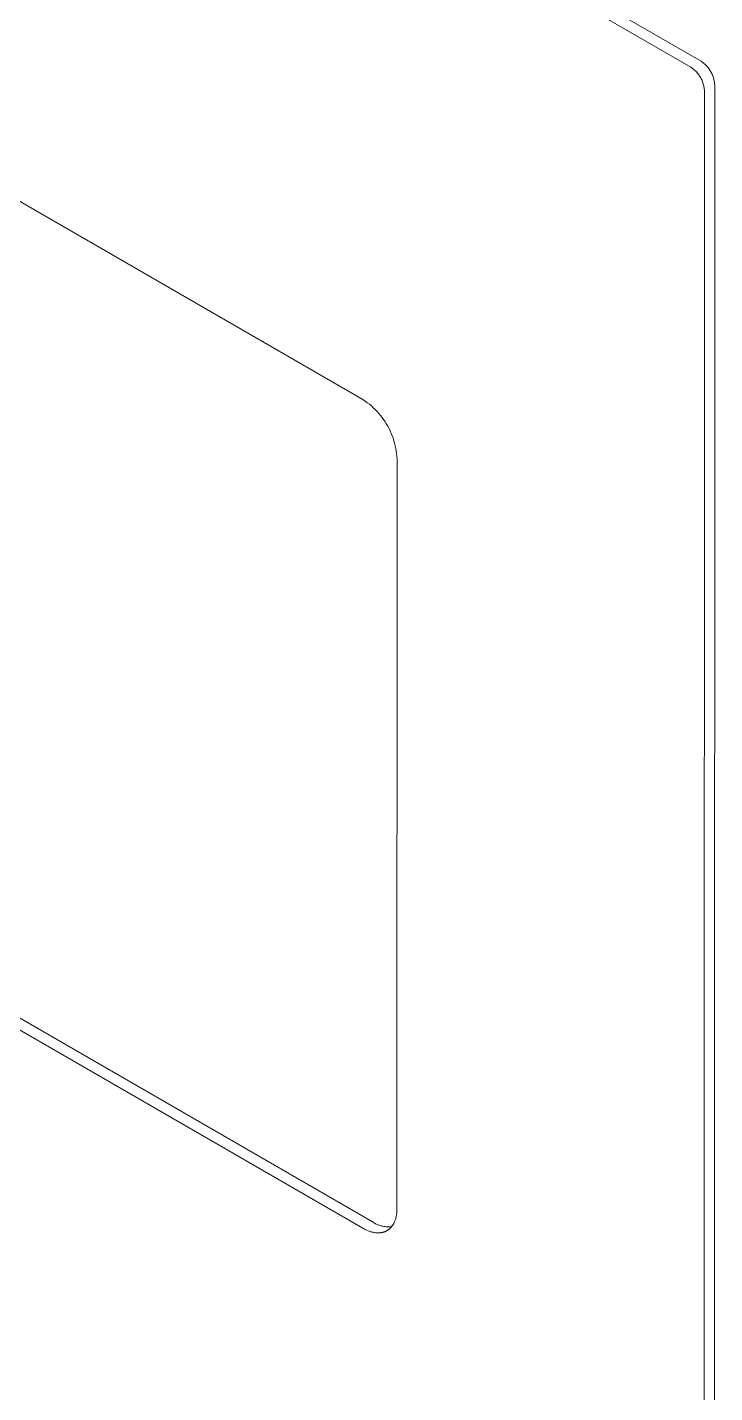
# Model space of a CAD drawing. Header units: inches. Extents: x 7 to 162, y -1 to 92.
# Drawn here: x 156.2 to 161.81, y 75.56 to 86.69 of the extents above; entities that cross this region are included whole.
import ezdxf

# ---------------------------------------------------------------- set-up
doc = ezdxf.new("R2010")
doc.units = ezdxf.units.IN
doc.layers.add('ZANO_R', color=7, linetype='Continuous', lineweight=0)

msp = doc.modelspace()

# ---------------------------------------------------------------- linework, layer by layer
at = {"layer": 'ZANO_R'}
for p, q in [((151.33477, 92.39935), (161.69594, 86.41733)), ((151.25121, 92.35113), (161.61238, 86.3691)), ((158.93778, 83.65907), (153.92432, 86.5536)), ((161.69594, 86.41733), (161.70303, 86.41253)), ((161.70303, 86.41253), (161.70995, 86.40748)), ((161.70995, 86.40748), (161.71669, 86.4022)), ((161.71669, 86.4022), (161.72324, 86.39669)), ((161.72324, 86.39669), (161.7296, 86.39095)), ((161.7296, 86.39095), (161.73575, 86.38499)), ((161.73575, 86.38499), (161.74169, 86.37883)), ((161.74169, 86.37883), (161.74742, 86.37246)), ((161.61238, 86.3691), (161.61947, 86.3643)), ((161.61947, 86.3643), (161.62639, 86.35926)), ((161.62639, 86.35926), (161.63313, 86.35398)), ((161.63313, 86.35398), (161.63968, 86.34846)), ((161.63968, 86.34846), (161.64604, 86.34273)), ((161.64604, 86.34273), (161.65219, 86.33677)), ((161.65219, 86.33677), (161.65814, 86.3306)), ((161.65814, 86.3306), (161.66386, 86.32424)), ((161.66386, 86.32424), (161.66936, 86.31767)), ((161.66936, 86.31767), (161.67463, 86.31092)), ((161.67463, 86.31092), (161.67966, 86.30399)), ((161.67966, 86.30399), (161.68445, 86.29689)), ((161.68445, 86.29689), (161.68898, 86.28963)), ((161.68898, 86.28963), (161.69326, 86.28221)), ((161.69326, 86.28221), (161.69728, 86.27465)), ((161.69728, 86.27465), (161.70104, 86.26695)), ((161.70104, 86.26695), (161.70452, 86.25913)), ((161.74742, 86.37246), (161.75292, 86.36589)), ((161.75292, 86.36589), (161.75819, 86.35914)), ((161.75819, 86.35914), (161.76322, 86.35221)), ((161.76322, 86.35221), (161.768, 86.34511)), ((161.768, 86.34511), (161.77254, 86.33785)), ((161.77254, 86.33785), (161.77682, 86.33043)), ((161.77682, 86.33043), (161.78084, 86.32287)), ((161.78084, 86.32287), (161.7846, 86.31517)), ((161.7846, 86.31517), (161.78808, 86.30735)), ((161.78808, 86.30735), (161.79129, 86.29941)), ((161.79129, 86.29941), (161.79422, 86.29137)), ((161.79422, 86.29137), (161.79688, 86.28322)), ((161.79688, 86.28322), (161.79924, 86.27499)), ((161.79924, 86.27499), (161.80132, 86.26669)), ((161.80132, 86.26669), (161.80311, 86.25831)), ((161.70452, 86.25913), (161.70773, 86.25119)), ((161.70773, 86.25119), (161.71067, 86.24314)), ((161.71067, 86.24314), (161.71332, 86.235)), ((161.71332, 86.235), (161.71568, 86.22677)), ((161.71568, 86.22677), (161.71776, 86.21847)), ((161.71776, 86.21847), (161.71955, 86.21009)), ((161.71955, 86.21009), (161.72105, 86.20166)), ((161.72105, 86.20166), (161.72225, 86.19318)), ((161.72377, 86.17612), (161.72114, 71.21633)), ((161.72225, 86.19318), (161.72316, 86.18466)), ((161.72316, 86.18466), (161.72377, 86.17612)), ((161.80311, 86.25831), (161.80461, 86.24988)), ((161.80461, 86.24988), (161.80581, 86.2414)), ((161.80733, 86.22435), (161.8047, 71.26455)), ((161.80581, 86.2414), (161.80672, 86.23289)), ((161.80672, 86.23289), (161.80733, 86.22435)), ((158.95551, 83.64707), (158.93778, 83.65907)), ((158.97281, 83.63446), (158.95551, 83.64707)), ((158.98966, 83.62126), (158.97281, 83.63446)), ((159.00604, 83.60747), (158.98966, 83.62126)), ((159.02193, 83.59313), (159.00604, 83.60747)), ((159.03732, 83.57824), (159.02193, 83.59313)), ((159.05217, 83.56282), (159.03732, 83.57824)), ((159.06649, 83.5469), (159.05217, 83.56282)), ((159.08024, 83.53049), (159.06649, 83.5469)), ((159.09341, 83.51361), (159.08024, 83.53049)), ((159.10598, 83.49629), (159.09341, 83.51361)), ((159.11795, 83.47853), (159.10598, 83.49629)), ((159.12929, 83.46038), (159.11795, 83.47853)), ((159.13999, 83.44183), (159.12929, 83.46038)), ((159.15004, 83.42293), (159.13999, 83.44183)), ((159.15943, 83.40369), (159.15004, 83.42293)), ((159.16814, 83.38414), (159.15943, 83.40369)), ((159.17617, 83.36429), (159.16814, 83.38414)), ((159.1835, 83.34417), (159.17617, 83.36429)), ((159.19013, 83.32382), (159.1835, 83.34417)), ((159.19604, 83.30324), (159.19013, 83.32382)), ((159.20124, 83.28247), (159.19604, 83.30324)), ((159.20571, 83.26154), (159.20124, 83.28247)), ((159.20945, 83.24046), (159.20571, 83.26154)), ((159.21246, 83.21926), (159.20945, 83.24046)), ((159.21473, 83.19797), (159.21246, 83.21926)), ((159.21625, 83.17662), (159.21473, 83.19797)), ((159.21518, 77.06533), (159.21625, 83.17662)), ((154.00669, 79.84724), (159.02015, 76.95271)), ((153.92313, 79.79902), (158.9366, 76.90449)), ((159.21259, 77.02317), (159.2134, 77.0301)), ((159.2134, 77.0301), (159.21405, 77.03708)), ((159.21405, 77.03708), (159.21455, 77.0441)), ((159.21455, 77.0441), (159.2149, 77.05115)), ((159.2149, 77.05115), (159.21511, 77.05823)), ((159.21511, 77.05823), (159.21518, 77.06533)), ((159.02015, 76.95271), (159.02686, 76.94855)), ((159.02686, 76.94855), (159.03371, 76.94462)), ((159.03371, 76.94462), (159.04068, 76.94092)), ((159.04068, 76.94092), (159.04778, 76.93746)), ((159.04778, 76.93746), (159.05499, 76.93424)), ((159.05499, 76.93424), (159.0623, 76.93127)), ((159.0623, 76.93127), (159.06971, 76.92855)), ((159.06971, 76.92855), (159.07721, 76.92608)), ((159.07721, 76.92608), (159.08478, 76.92386)), ((159.08478, 76.92386), (159.09243, 76.9219)), ((159.09243, 76.9219), (159.10014, 76.92021)), ((159.10014, 76.92021), (159.1079, 76.91877)), ((159.1079, 76.91877), (159.11571, 76.9176)), ((159.11571, 76.9176), (159.12355, 76.91669)), ((159.12355, 76.91669), (159.13142, 76.91605)), ((159.13142, 76.91605), (159.13931, 76.91568)), ((159.13931, 76.91568), (159.1472, 76.91557)), ((159.1472, 76.91557), (159.15509, 76.91573)), ((159.15509, 76.91573), (159.16298, 76.91616)), ((159.16298, 76.91616), (159.17084, 76.91685)), ((159.16576, 76.91099), (159.16777, 76.91324)), ((159.16777, 76.91324), (159.16975, 76.91554)), ((159.16975, 76.91554), (159.17168, 76.91788)), ((159.17168, 76.91788), (159.17357, 76.92027)), ((159.17357, 76.92027), (159.17542, 76.92271)), ((159.17542, 76.92271), (159.17723, 76.92519)), ((159.17723, 76.92519), (159.17899, 76.92772)), ((159.17899, 76.92772), (159.18072, 76.93029)), ((159.18072, 76.93029), (159.1824, 76.93291)), ((159.1824, 76.93291), (159.18404, 76.93557)), ((159.18404, 76.93557), (159.18563, 76.93826)), ((159.18563, 76.93826), (159.18719, 76.941)), ((159.18719, 76.941), (159.1887, 76.94378)), ((159.1887, 76.94378), (159.19016, 76.9466)), ((159.19016, 76.9466), (159.19297, 76.95234)), ((159.19297, 76.95234), (159.1956, 76.95823)), ((159.1956, 76.95823), (159.19806, 76.96425)), ((159.19806, 76.96425), (159.20035, 76.97039)), ((159.20035, 76.97039), (159.20247, 76.97666)), ((159.20247, 76.97666), (159.20441, 76.98304)), ((159.20441, 76.98304), (159.20619, 76.98951)), ((159.20619, 76.98951), (159.2078, 76.99609)), ((159.2078, 76.99609), (159.20924, 77.00275)), ((159.20924, 77.00275), (159.21052, 77.00949)), ((159.21052, 77.00949), (159.21164, 77.0163)), ((159.21164, 77.0163), (159.21259, 77.02317)), ((158.9366, 76.90449), (158.94278, 76.901)), ((158.94278, 76.901), (158.94901, 76.89764)), ((158.94901, 76.89764), (158.9553, 76.89442)), ((158.9553, 76.89442), (158.96162, 76.89134)), ((158.96162, 76.89134), (158.96799, 76.88842)), ((158.96799, 76.88842), (158.97439, 76.88565)), ((158.97439, 76.88565), (158.98082, 76.88304)), ((158.98082, 76.88304), (158.98728, 76.8806)), ((158.98728, 76.8806), (158.99375, 76.87834)), ((158.99375, 76.87834), (159.00024, 76.87626)), ((159.00024, 76.87626), (159.00674, 76.87436)), ((159.00674, 76.87436), (159.01324, 76.87266)), ((159.01324, 76.87266), (159.01973, 76.87116)), ((159.01973, 76.87116), (159.02621, 76.86986)), ((159.02621, 76.86986), (159.03268, 76.86876)), ((159.03268, 76.86876), (159.03912, 76.86788)), ((159.03912, 76.86788), (159.04554, 76.86722)), ((159.04554, 76.86722), (159.05191, 76.86678)), ((159.05191, 76.86678), (159.05508, 76.86664)), ((159.05508, 76.86664), (159.05825, 76.86656)), ((159.05825, 76.86656), (159.06139, 76.86653)), ((159.06139, 76.86653), (159.06453, 76.86657)), ((159.06453, 76.86657), (159.06765, 76.86666)), ((159.06765, 76.86666), (159.07075, 76.86681)), ((159.07075, 76.86681), (159.07384, 76.86701)), ((159.07384, 76.86701), (159.07691, 76.86728)), ((159.07691, 76.86728), (159.07997, 76.8676)), ((159.07997, 76.8676), (159.083, 76.86798)), ((159.083, 76.86798), (159.08602, 76.86843)), ((159.08602, 76.86843), (159.08902, 76.86893)), ((159.08902, 76.86893), (159.09199, 76.86949)), ((159.09199, 76.86949), (159.09495, 76.87011)), ((159.09495, 76.87011), (159.09788, 76.87079)), ((159.09788, 76.87079), (159.10078, 76.87152)), ((159.10078, 76.87152), (159.10367, 76.87232)), ((159.10367, 76.87232), (159.10652, 76.87318)), ((159.10652, 76.87318), (159.10936, 76.8741)), ((159.10936, 76.8741), (159.11216, 76.87507)), ((159.11216, 76.87507), (159.11494, 76.87611)), ((159.11494, 76.87611), (159.11769, 76.8772)), ((159.11769, 76.8772), (159.12041, 76.87835)), ((159.12041, 76.87835), (159.1231, 76.87956)), ((159.1231, 76.87956), (159.12576, 76.88083)), ((159.12576, 76.88083), (159.12839, 76.88216)), ((159.12839, 76.88216), (159.13099, 76.88355)), ((159.13099, 76.88355), (159.13356, 76.88499)), ((159.13356, 76.88499), (159.13609, 76.88649)), ((159.13609, 76.88649), (159.13859, 76.88805)), ((159.13859, 76.88805), (159.14106, 76.88966)), ((159.14106, 76.88966), (159.14349, 76.89133)), ((159.14349, 76.89133), (159.14588, 76.89306)), ((159.14588, 76.89306), (159.14824, 76.89484)), ((159.14824, 76.89484), (159.15057, 76.89667)), ((159.15057, 76.89667), (159.15285, 76.89856)), ((159.15285, 76.89856), (159.1551, 76.9005)), ((159.1551, 76.9005), (159.15731, 76.9025)), ((159.15731, 76.9025), (159.15948, 76.90455)), ((159.15948, 76.90455), (159.16161, 76.90664)), ((159.16161, 76.90664), (159.16371, 76.90879)), ((159.16371, 76.90879), (159.16576, 76.91099))]:
    msp.add_line(p, q, dxfattribs=at)

doc.saveas('drawing.dxf')
